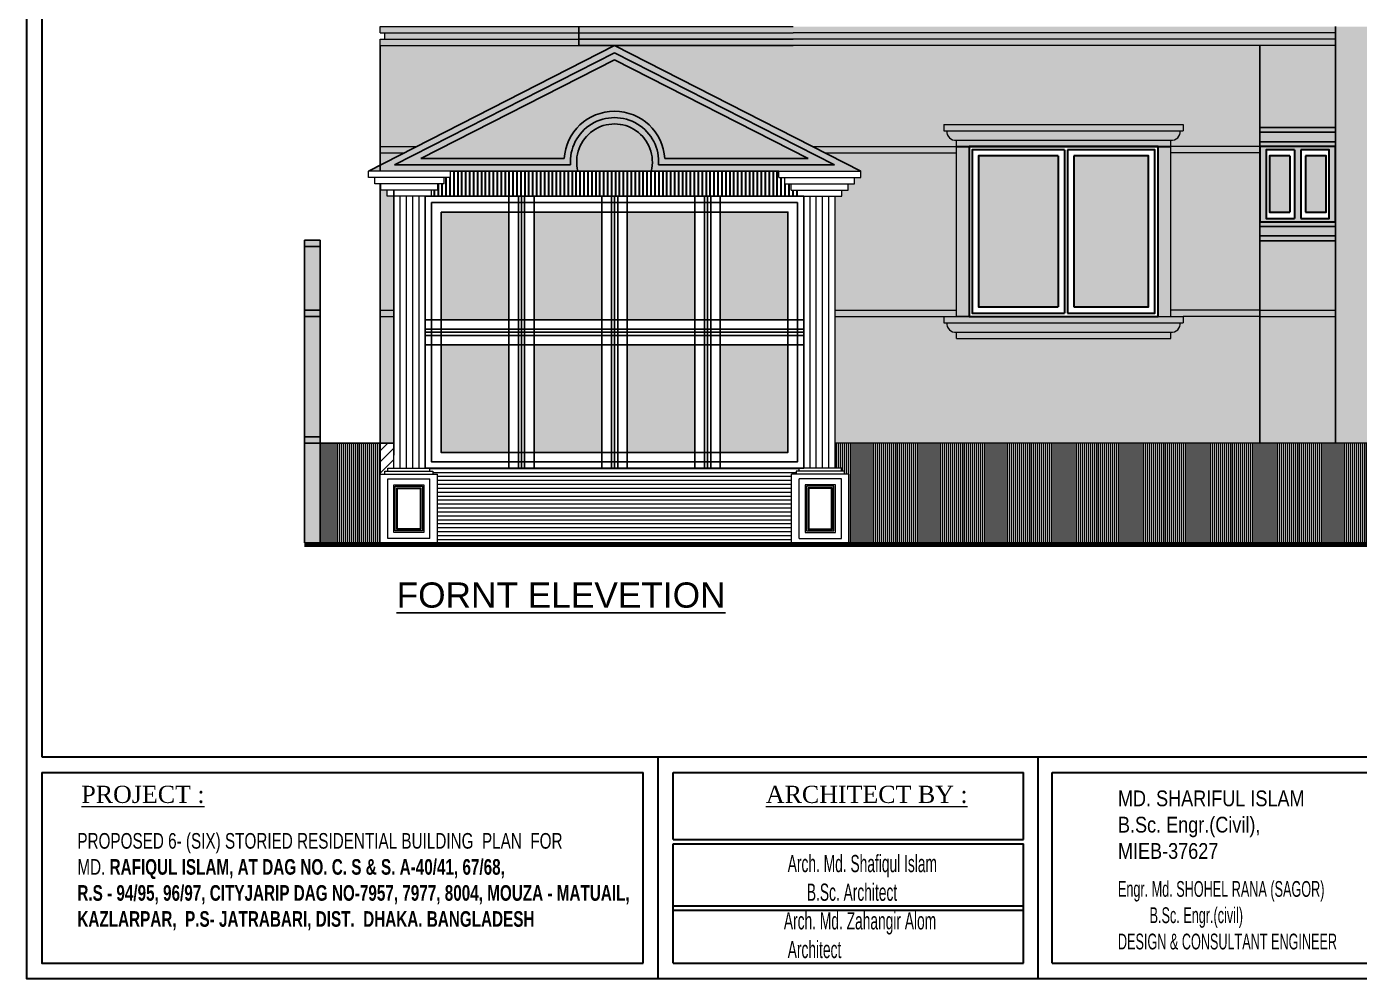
# Model space of a CAD drawing. Header units: inches. Extents: x -159432 to -126829, y -44881 to -40109.
# Drawn here: x -155936.7 to -155514, y -42690.3 to -42388.6 of the extents above; entities that cross this region are included whole.
import ezdxf

# ---------------------------------------------------------------- set-up
doc = ezdxf.new("R2010")
doc.units = ezdxf.units.IN
doc.header["$LTSCALE"] = 10
doc.header["$MEASUREMENT"] = 0
doc.linetypes.add('Solid', pattern=[0])
doc.layers.get('0').update_dxf_attribs({"color": 140, "lineweight": 25})
for name, color, linetype, lineweight in [('DIMENSION', 6, 'Continuous', 25), ('ELEVATION', 153, 'Continuous', 25), ('FRAME', 4, 'Continuous', 13), ('G-WALL', 3, 'Continuous', 30), ('H', 8, 'Continuous', 15), ('h2', 165, 'Continuous', 30), ('line', 134, 'Continuous', 30), ('QQ', 130, 'Continuous', 5), ('R', 1, 'Continuous', 30), ('TEXT', 6, 'Continuous', 25), ('TEXT 02', 7, 'Continuous', 9), ('win & dor', 4, 'Continuous', 13), ('Window', 5, 'Continuous', 30)]:
    doc.layers.add(name, color=color, linetype=linetype, lineweight=lineweight)
doc.layers.add('WAL', color=7, linetype='Continuous')
doc.styles.add('222', font='arial.ttf')
doc.styles.add('AREAL', font='arial.ttf')
pattern_1 = [(90, (-2694.8252, -737.88014), (-0.625, 4e-17), [])]

msp = doc.modelspace()

# ---------------------------------------------------------------- hatches: boundary and pattern name
at = {"ltscale": 2, "true_color": 0xff6461}
h = msp.add_hatch(color=11, dxfattribs=at)
h.set_gradient(color1=(162, 54, 32), color2=(214, 74, 46), one_color=1, tint=0.51)
h.paths.add_polyline_path([(-155492.55844, -42480.44565), (-155492.55844, -42520.58976), (-155349.55844, -42520.58976), (-155349.55844, -42480.44565), (-155383.08449, -42480.44558), (-155383.08448, -42482.44558), (-155384.06494, -42482.44558, -0.479518397), (-155387.03891, -42485.44558), (-155387.08449, -42485.44558), (-155387.08449, -42487.44558), (-155455.03239, -42487.44558), (-155455.03239, -42485.44558), (-155455.05161, -42485.44558, -0.482866957), (-155458.05161, -42482.44558), (-155459.03241, -42482.44558), (-155459.03239, -42480.44558)])
h.paths.add_polyline_path([(-155545.55844, -42520.58976), (-155545.55844, -42480.44563), (-155569.85644, -42480.44558), (-155569.85643, -42482.44558), (-155570.8369, -42482.44558, -0.479518397), (-155573.81086, -42485.44558), (-155573.85644, -42485.44558), (-155573.85644, -42487.44558), (-155641.80435, -42487.44558), (-155641.80435, -42485.44558), (-155641.82356, -42485.44558, -0.482866957), (-155644.82356, -42482.44558), (-155645.80436, -42482.44558), (-155645.80435, -42480.44558), (-155680.24288, -42480.44565), (-155680.24288, -42520.58976)])
h.paths.add_polyline_path([(-155820.24288, -42480.44557), (-155824.55844, -42480.44558), (-155824.55844, -42520.58976), (-155820.24288, -42520.58976)])
h.paths.add_polyline_path([(-155480.55844, -42394.58976), (-155492.55844, -42394.58976), (-155492.55844, -42426.58682), (-155455.03239, -42426.58686), (-155455.03239, -42424.58976), (-155455.05161, -42424.58976, -0.482866957), (-155458.05161, -42421.58976), (-155459.03241, -42421.58976), (-155459.03239, -42419.58976), (-155383.08449, -42419.58976), (-155383.08448, -42421.58976), (-155384.06494, -42421.58976, -0.479518397), (-155387.03891, -42424.58976), (-155387.08449, -42424.58976), (-155387.08449, -42426.58686), (-155349.55844, -42426.58682), (-155349.55844, -42394.58976), (-155412.55844, -42394.58976)])
h.paths.add_polyline_path([(-155693.55844, -42394.58976), (-155750.24288, -42394.58976), (-155687.53498, -42426.58681), (-155641.80435, -42426.58686), (-155641.80435, -42424.58976), (-155641.82356, -42424.58976, -0.482866957), (-155644.82356, -42421.58976), (-155645.80436, -42421.58976), (-155645.80435, -42419.58976), (-155569.85644, -42419.58976), (-155569.85643, -42421.58976), (-155570.8369, -42421.58976, -0.479518397), (-155573.81086, -42424.58976), (-155573.85644, -42424.58976), (-155573.85644, -42426.58686), (-155545.55844, -42426.58683), (-155545.55844, -42394.58976)])
h.paths.add_polyline_path([(-155824.55844, -42394.58976), (-155824.55844, -42426.58687), (-155812.95092, -42426.58689), (-155750.24288, -42394.58976), (-155761.55844, -42394.58976)])
h = msp.add_hatch(color=11, dxfattribs=at)
h.set_gradient(color1=(36, 48, 46), color2=(113, 148, 142), one_color=1, tint=0.51)
h.paths.add_polyline_path([(-155637.80435, -42426.58976), (-155641.47619, -42426.58976), (-155641.80435, -42426.58976), (-155641.80435, -42480.44558), (-155637.80435, -42480.44558)])
h = msp.add_hatch(color=11, dxfattribs=at)
h.set_gradient(color1=(36, 48, 46), color2=(113, 148, 142), one_color=1, tint=0.51)
h.paths.add_polyline_path([(-155573.85644, -42426.58976), (-155577.85644, -42426.58976), (-155577.85644, -42480.44558), (-155573.85644, -42480.44558)])
h = msp.add_hatch(color=11, dxfattribs=at)
h.set_gradient(color1=(162, 54, 32), color2=(214, 74, 46), one_color=1, tint=0.51)
h.paths.add_polyline_path([(-155843.55844, -42480.44565), (-155848.55844, -42480.44565), (-155848.55844, -42518.58976), (-155843.55844, -42518.58976)])
h = msp.add_hatch(color=11, dxfattribs=at)
h.set_gradient(color1=(162, 54, 32), color2=(214, 74, 46), one_color=1, tint=0.51)
h.paths.add_polyline_path([(-155521.55844, -42480.44563), (-155545.55844, -42480.44563), (-155545.55844, -42520.58976), (-155521.55844, -42520.58976)])
at = {"layer": 'ELEVATION'}
for points in [[(-155569.85644, -42419.58976), (-155645.80435, -42419.58976), (-155645.80436, -42421.58976), (-155569.85643, -42421.58976)], [(-155573.85644, -42424.58976), (-155641.80435, -42424.58976), (-155641.80435, -42426.58976), (-155637.80435, -42426.58976), (-155577.85644, -42426.58976), (-155573.85644, -42426.58976)], [(-155569.85644, -42480.44558), (-155573.85644, -42480.44558), (-155577.85644, -42480.44558), (-155607.55755, -42480.44558), (-155637.80435, -42480.44558), (-155641.80435, -42480.44558), (-155645.80435, -42480.44558), (-155645.80436, -42482.44558), (-155569.85643, -42482.44558)], [(-155573.85644, -42485.44558), (-155641.80435, -42485.44558), (-155641.80435, -42487.44558), (-155573.85644, -42487.44558)]]:
    msp.add_hatch(color=256, dxfattribs=at).paths.add_polyline_path(points)
h = msp.add_hatch(color=256, dxfattribs=at)
h.paths.add_polyline_path([(-155521.55844, -42422.08683), (-155521.55844, -42420.58683), (-155545.55844, -42420.58683), (-155545.55844, -42422.08683)])
h.paths.add_polyline_path([(-155545.55844, -42425.08683), (-155545.55844, -42426.58683), (-155521.55844, -42426.58683), (-155521.55844, -42425.08683)])
h.paths.add_polyline_path([(-155545.55844, -42450.44265), (-155545.55844, -42451.94265), (-155521.55844, -42451.94265), (-155521.55844, -42450.44265)])
h.paths.add_polyline_path([(-155545.55844, -42454.94265), (-155545.55844, -42456.44265), (-155521.55844, -42456.44265), (-155521.55844, -42454.94265)])
h = msp.add_hatch(dxfattribs=at)
h.set_pattern_fill('ANSI31', color=256, scale=20, style=0)
h.set_pattern_definition([(45, (-2694.8252, -737.8801), (-1.767766953, 1.767766953), [])])
h.paths.add_polyline_path([(-155824.55844, -42530.48976), (-155823.13344, -42530.48976), (-155823.13344, -42529.53976), (-155822.18344, -42529.53976), (-155822.18344, -42528.58976), (-155820.24288, -42528.58976), (-155820.24288, -42520.58976), (-155824.55844, -42520.58976)])
at = {"layer": 'H'}
for color, points in [(6, [(-155823.05844, -42390.58976), (-155823.05844, -42392.58976), (-155761.55844, -42392.58976), (-155761.55844, -42390.58976)]), (6, [(-155761.55844, -42390.58976), (-155761.55844, -42392.58976), (-155693.55844, -42392.58976), (-155521.55844, -42392.58976), (-155521.55844, -42390.58976), (-155693.55844, -42390.58976)]), (6, [(-155521.55844, -42392.58976), (-155521.55844, -42390.58976), (-155693.55844, -42390.58976), (-155693.55844, -42392.58976)]), (192, [(-155570.8369, -42421.58976), (-155644.82356, -42421.58976, 0.485071077), (-155641.80435, -42424.58748), (-155641.80435, -42424.58976), (-155573.85644, -42424.58976), (-155573.85644, -42424.58459, 0.484736298)]), (192, [(-155570.8369, -42482.44558), (-155644.82356, -42482.44558, 0.485071077), (-155641.80435, -42485.4433), (-155641.80435, -42485.44558), (-155573.85644, -42485.44558), (-155573.85644, -42485.4404, 0.484736298)])]:
    msp.add_hatch(color=color, dxfattribs=at).paths.add_polyline_path(points)
h = msp.add_hatch(color=192, dxfattribs=at)
h.paths.add_polyline_path([(-155521.55844, -42425.08683), (-155521.55844, -42422.08683), (-155545.55844, -42422.08683), (-155545.55844, -42425.08683)])
h.paths.add_polyline_path([(-155545.55844, -42451.94265), (-155545.55844, -42454.94265), (-155521.55844, -42454.94265), (-155521.55844, -42451.94265)])
h = msp.add_hatch(color=192, dxfattribs=at)
h.paths.add_polyline_path([(-155521.55844, -42426.58683), (-155545.55844, -42426.58683), (-155545.55844, -42450.44265), (-155521.55844, -42450.44265)])
h.paths.add_polyline_path([(-155532.55844, -42427.58683), (-155523.55844, -42427.58683), (-155523.55844, -42449.44265), (-155532.55844, -42449.44265)], flags=16)
h.paths.add_polyline_path([(-155534.55844, -42449.44265), (-155543.55844, -42449.44265), (-155543.55844, -42427.58683), (-155534.55844, -42427.58683)], flags=16)
h.paths.add_polyline_path([(-155531.05844, -42429.58683), (-155524.55844, -42429.58683), (-155524.55844, -42447.44265), (-155531.05844, -42447.44265)], flags=0)
h.paths.add_polyline_path([(-155536.05844, -42447.44265), (-155542.55844, -42447.44265), (-155542.55844, -42429.58683), (-155536.05844, -42429.58683)], flags=0)
h = msp.add_hatch(dxfattribs=at)
h.set_pattern_fill('LINE', color=256, scale=5, angle=90, style=0)
h.set_pattern_definition(pattern_1)
h.paths.add_polyline_path([(-155824.55844, -42530.48976), (-155824.55844, -42520.58976), (-155843.55844, -42520.58976), (-155843.55844, -42552.26984), (-155824.55844, -42552.26984)])
h = msp.add_hatch(dxfattribs=at)
h.set_pattern_fill('LINE', color=256, scale=5, angle=90, style=0)
h.set_pattern_definition(pattern_1)
h.paths.add_polyline_path([(-155680.24288, -42520.58976), (-155680.24288, -42528.58976), (-155678.30232, -42528.58976), (-155678.30232, -42529.53976), (-155677.35232, -42529.53976), (-155677.35232, -42530.48976), (-155675.92732, -42530.48976), (-155675.92732, -42552.26984), (-155349.55844, -42552.26984), (-155349.55844, -42520.58976)])
h = msp.add_hatch(dxfattribs=at)
h.set_pattern_fill('LINE', color=256, scale=10, style=0)
h.set_pattern_definition([(0, (-246640.9096, -52288.6475), (0, 1.25), [])])
h.paths.add_polyline_path([(-155808.76859, -42528.58976), (-155808.76859, -42529.53976), (-155807.81859, -42529.53976), (-155807.81859, -42530.48976), (-155806.39359, -42530.48976), (-155806.39359, -42552.26984), (-155694.09218, -42552.26984), (-155694.09218, -42530.48976), (-155692.66718, -42530.48976), (-155692.66718, -42529.53976), (-155691.71718, -42529.53976), (-155691.71718, -42528.58976)])
at = {"layer": 'h2'}
h = msp.add_hatch(dxfattribs=at)
h.set_pattern_fill('AR-BRSTD', color=3, scale=0.25, angle=360, style=0)
h.set_pattern_definition([(360, (-2694.8252, -737.88014), (2e-15, 0.66675), []), (90, (-2694.8252, -737.8801), (-1, 0.66675), [0.66675, -0.66675])])
h.paths.add_polyline_path([(-155492.55844, -42388.58976), (-155521.55844, -42388.58976), (-155521.55844, -42426.58683), (-155521.55844, -42426.58683), (-155521.55844, -42450.44265), (-155521.55844, -42450.44265), (-155521.55844, -42520.58976), (-155492.55844, -42520.58976)])
h = msp.add_hatch(color=61, dxfattribs=at)
h.set_gradient(color1=(207, 250, 133), color2=(222, 252, 172), one_color=1, tint=0.83)
h.paths.add_polyline_path([(-155750.24288, -42399.08039), (-155811.6707, -42430.42428), (-155766.2116, -42430.42428, -0.939336437), (-155734.27416, -42430.42428), (-155688.81506, -42430.42428)])
h = msp.add_hatch(color=61, dxfattribs=at)
h.set_gradient(color1=(207, 250, 133), color2=(222, 252, 172), one_color=1, tint=0.83)
h.paths.add_polyline_path([(-155738.62393, -42434.42428, 1.290994449), (-155761.86183, -42434.42428)])
h = msp.add_hatch(color=61, dxfattribs=at)
h.set_gradient(color1=(207, 250, 133), color2=(222, 252, 172), one_color=1, tint=0.83)
h.paths.add_polyline_path([(-155820.24288, -42442.37428), (-155822.31066, -42442.37428), (-155822.31066, -42440.37428), (-155824.55844, -42440.37428), (-155824.55844, -42478.44549), (-155820.24288, -42478.44546)])
h.paths.add_polyline_path([(-155816.87052, -42428.58688), (-155824.55844, -42428.58688), (-155824.55844, -42432.50969)])
h = msp.add_hatch(color=61, dxfattribs=at)
h.set_gradient(color1=(207, 250, 133), color2=(222, 252, 172), one_color=1, tint=0.83)
h.paths.add_polyline_path([(-155641.80435, -42428.58687), (-155683.61537, -42428.58682), (-155672.1751, -42434.42428), (-155672.1751, -42436.37428), (-155674.1751, -42436.37428), (-155674.1751, -42438.37428), (-155676.1751, -42438.37428), (-155676.1751, -42440.37428), (-155678.1751, -42440.37428), (-155678.1751, -42442.37428), (-155680.24288, -42442.37428), (-155680.24288, -42478.44567), (-155641.80435, -42478.44544)])
h = msp.add_hatch(color=61, dxfattribs=at)
h.set_gradient(color1=(207, 250, 133), color2=(222, 252, 172), one_color=1, tint=0.83)
h.paths.add_polyline_path([(-155455.03239, -42428.58687), (-155492.55844, -42428.58682), (-155492.55844, -42478.44567), (-155455.03239, -42478.44544)])
h.paths.add_polyline_path([(-155545.55844, -42428.58683), (-155573.85644, -42428.58687), (-155573.85644, -42478.44544), (-155545.55844, -42478.44561)])
h.paths.add_polyline_path([(-155387.08449, -42478.44544), (-155349.55844, -42478.44567), (-155349.55844, -42428.58682), (-155387.08449, -42428.58687)])
h = msp.add_hatch(dxfattribs=at)
h.set_pattern_fill('LINE', color=256, scale=10, angle=90, style=0)
h.set_pattern_definition([(90, (-246373.6157, -52288.6475), (-1.25, 8e-17), [])])
h.paths.add_polyline_path([(-155761.86183, -42434.42428), (-155802.31066, -42434.42428), (-155802.31066, -42436.37428), (-155804.31066, -42436.37428), (-155804.31066, -42438.37428), (-155806.31066, -42438.37428), (-155806.31066, -42440.37428), (-155808.31066, -42440.37428), (-155808.31066, -42442.37428), (-155692.1751, -42442.37428), (-155692.1751, -42440.37428), (-155694.1751, -42440.37428), (-155694.1751, -42438.37428), (-155696.1751, -42438.37428), (-155696.1751, -42436.37428), (-155698.1751, -42436.37428), (-155698.1751, -42434.42428), (-155738.62393, -42434.42428)])
at = {"layer": 'WAL'}
h = msp.add_hatch(color=256, dxfattribs=at)
h.set_gradient(color1=(0, 0, 255), color2=(41, 41, 255), one_color=1, tint=0.58)
h.paths.add_polyline_path([(-155824.55844, -42388.58976), (-155824.55844, -42390.58976), (-155761.55844, -42390.58976), (-155761.55844, -42388.58976)])
h.paths.add_polyline_path([(-155824.55844, -42392.58976), (-155824.55844, -42394.58976), (-155761.55844, -42394.58976), (-155761.55844, -42392.58976)])
h = msp.add_hatch(color=256, dxfattribs=at)
h.set_gradient(color1=(0, 0, 255), color2=(41, 41, 255), one_color=1, tint=0.58)
h.paths.add_polyline_path([(-155693.55844, -42390.58976), (-155693.55844, -42388.58976), (-155761.55844, -42388.58976), (-155761.55844, -42390.58976)])
h = msp.add_hatch(color=256, dxfattribs=at)
h.set_gradient(color1=(0, 0, 255), color2=(41, 41, 255), one_color=1, tint=0.58)
h.paths.add_polyline_path([(-155693.55844, -42388.58976), (-155693.55844, -42390.58976), (-155521.55844, -42390.58976), (-155521.55844, -42388.58976), (-155545.55844, -42388.58976)])
h.paths.add_polyline_path([(-155521.55844, -42394.58976), (-155521.55844, -42392.58976), (-155693.55844, -42392.58976), (-155693.55844, -42394.58976)])
h = msp.add_hatch(color=256, dxfattribs=at)
h.set_gradient(color1=(0, 0, 255), color2=(41, 41, 255), one_color=1, tint=0.58)
h.paths.add_polyline_path([(-155761.55844, -42392.58976), (-155761.55844, -42394.58976), (-155693.55844, -42394.58976), (-155521.55844, -42394.58976), (-155521.55844, -42392.58976), (-155693.55844, -42392.58976)])
for points in [[(-155750.24288, -42394.58976), (-155750.24288, -42396.83508), (-155819.99068, -42432.42428), (-155764.20712, -42432.42428, -0.435310766), (-155750.24288, -42417.42428), (-155750.24288, -42419.42428, 0.490314395), (-155761.86183, -42434.42428), (-155802.31066, -42434.42428), (-155828.31066, -42434.42428)], [(-155750.24288, -42394.58976), (-155750.24288, -42396.83508), (-155680.49508, -42432.42428), (-155736.27864, -42432.42428, 0.435310766), (-155750.24288, -42417.42428), (-155750.24288, -42419.42428, -0.490314395), (-155738.62393, -42434.42428), (-155698.1751, -42434.42428), (-155672.1751, -42434.42428)], [(-155545.55844, -42394.58976), (-155545.55844, -42420.58683), (-155521.55844, -42420.58683), (-155521.55844, -42394.58976)], [(-155805.24288, -42481.48202), (-155783.74288, -42481.48202), (-155783.74288, -42447.37428), (-155805.24288, -42447.37428)], [(-155521.55844, -42478.44561), (-155521.55844, -42456.44265), (-155545.55844, -42456.44265), (-155545.55844, -42478.44561)], [(-155843.55844, -42458.26984), (-155848.55844, -42458.26984), (-155848.55844, -42478.44567), (-155843.55844, -42478.44567)], [(-155754.24288, -42489.48202), (-155775.74288, -42489.48202), (-155775.74288, -42523.58976), (-155754.24288, -42523.58976)], [(-155843.55844, -42520.58976), (-155848.55844, -42520.58976), (-155848.55844, -42552.26984), (-155843.55844, -42552.26984)]]:
    msp.add_hatch(color=6, dxfattribs=at).paths.add_polyline_path(points)
h = msp.add_hatch(color=256, dxfattribs=at)
h.set_gradient(color1=(0, 0, 255), color2=(41, 41, 255), one_color=1, tint=0.58)
h.paths.add_polyline_path([(-155750.24288, -42396.83508), (-155750.24288, -42399.08039), (-155811.6707, -42430.42428), (-155766.2116, -42430.42428, -0.396012192), (-155750.24288, -42415.42428), (-155750.24288, -42417.42428, 0.435310766), (-155764.20712, -42432.42428), (-155819.99068, -42432.42428)])
h = msp.add_hatch(color=256, dxfattribs=at)
h.set_gradient(color1=(0, 0, 255), color2=(41, 41, 255), one_color=1, tint=0.58)
h.paths.add_polyline_path([(-155750.24288, -42396.83508), (-155750.24288, -42399.08039), (-155688.81506, -42430.42428), (-155734.27416, -42430.42428, 0.396012192), (-155750.24288, -42415.42428), (-155750.24288, -42417.42428, -0.435310766), (-155736.27864, -42432.42428), (-155680.49508, -42432.42428)])
h = msp.add_hatch(color=256, dxfattribs=at)
h.set_gradient(color1=(0, 0, 255), color2=(41, 41, 255), one_color=1, tint=0.58)
h.paths.add_polyline_path([(-155816.87052, -42428.58688), (-155812.95092, -42426.58689), (-155824.55844, -42426.58687), (-155824.55844, -42428.58688)])
h.paths.add_polyline_path([(-155820.24288, -42480.44557), (-155820.24288, -42478.44546), (-155824.55844, -42478.44549), (-155824.55844, -42480.44558)])
h = msp.add_hatch(color=256, dxfattribs=at)
h.set_gradient(color1=(0, 0, 255), color2=(41, 41, 255), one_color=1, tint=0.58)
h.paths.add_polyline_path([(-155687.53498, -42426.58681), (-155683.61537, -42428.58682), (-155641.80435, -42428.58687), (-155641.80435, -42426.58686)])
h.paths.add_polyline_path([(-155680.24288, -42478.44567), (-155680.24288, -42480.44565), (-155645.80435, -42480.44558), (-155641.80435, -42480.44558), (-155641.80435, -42478.44544)])
h.paths.add_polyline_path([(-155573.85644, -42478.44544), (-155573.85644, -42480.44558), (-155569.85644, -42480.44558), (-155545.55844, -42480.44563), (-155545.55844, -42478.44561)])
h.paths.add_polyline_path([(-155545.55844, -42428.58683), (-155545.55844, -42426.58683), (-155573.85644, -42426.58686), (-155573.85644, -42426.58976), (-155573.85644, -42428.58687)])
h = msp.add_hatch(color=256, dxfattribs=at)
h.set_gradient(color1=(0, 0, 255), color2=(41, 41, 255), one_color=1, tint=0.58)
h.paths.add_polyline_path([(-155521.55844, -42478.44561), (-155545.55844, -42478.44561), (-155545.55844, -42480.44563), (-155521.55844, -42480.44563)])
h.paths.add_polyline_path([(-155455.03239, -42478.44544), (-155492.55844, -42478.44567), (-155492.55844, -42480.44565), (-155459.03239, -42480.44558), (-155455.03239, -42480.44558)])
h.paths.add_polyline_path([(-155455.03239, -42426.58686), (-155492.55844, -42426.58682), (-155492.55844, -42428.58682), (-155455.03239, -42428.58687)])
h.paths.add_polyline_path([(-155349.55844, -42426.58682), (-155387.08449, -42426.58686), (-155387.08449, -42426.58976), (-155387.08449, -42428.58687), (-155349.55844, -42428.58682)])
h.paths.add_polyline_path([(-155349.55844, -42478.44567), (-155387.08449, -42478.44544), (-155387.08449, -42480.44558), (-155383.08449, -42480.44558), (-155349.55844, -42480.44565)])
h = msp.add_hatch(color=256, dxfattribs=at)
h.set_gradient(color1=(120, 118, 101), color2=(165, 163, 147), one_color=1, tint=0.61)
h.paths.add_polyline_path([(-155609.55755, -42429.58976), (-155634.80435, -42429.58976), (-155634.80435, -42477.44558), (-155609.55755, -42477.44558)])
h.paths.add_polyline_path([(-155580.85644, -42429.58976), (-155604.55755, -42429.58976), (-155604.55755, -42477.44558), (-155580.85644, -42477.44558)])
h = msp.add_hatch(color=256, dxfattribs=at)
h.set_gradient(color1=(120, 118, 101), color2=(165, 163, 147), one_color=1, tint=0.61)
h.paths.add_polyline_path([(-155531.05844, -42447.44265), (-155524.55844, -42447.44265), (-155524.55844, -42429.58683), (-155531.05844, -42429.58683)])
h.paths.add_polyline_path([(-155536.05844, -42429.58683), (-155542.55844, -42429.58683), (-155542.55844, -42447.44265), (-155536.05844, -42447.44265)])
h = msp.add_hatch(color=256, dxfattribs=at)
h.set_gradient(color1=(0, 0, 255), color2=(41, 41, 255), one_color=1, tint=0.58)
h.paths.add_polyline_path([(-155805.24288, -42523.58976), (-155783.74288, -42523.58976), (-155783.74288, -42489.48202), (-155805.24288, -42489.48202)])
h.paths.add_polyline_path([(-155775.74288, -42481.48202), (-155754.24288, -42481.48202), (-155754.24288, -42447.37428), (-155775.74288, -42447.37428)])
h = msp.add_hatch(color=6, dxfattribs=at)
h.paths.add_polyline_path([(-155716.74288, -42481.48202), (-155695.24288, -42481.48202), (-155695.24288, -42447.37428), (-155716.74288, -42447.37428)])
h.paths.add_polyline_path([(-155746.24288, -42523.58976), (-155724.74288, -42523.58976), (-155724.74288, -42489.48202), (-155746.24288, -42489.48202)])
h = msp.add_hatch(color=256, dxfattribs=at)
h.set_gradient(color1=(0, 0, 255), color2=(41, 41, 255), one_color=1, tint=0.58)
h.paths.add_polyline_path([(-155695.24288, -42489.48202), (-155716.74288, -42489.48202), (-155716.74288, -42523.58976), (-155695.24288, -42523.58976)])
h.paths.add_polyline_path([(-155746.24288, -42481.48202), (-155724.74288, -42481.48202), (-155724.74288, -42447.37428), (-155746.24288, -42447.37428)])
h = msp.add_hatch(color=256, dxfattribs=at)
h.set_gradient(color1=(0, 0, 255), color2=(41, 41, 255), one_color=1, tint=0.58)
h.paths.add_polyline_path([(-155843.55844, -42458.26984), (-155843.55844, -42456.26984), (-155848.55844, -42456.26984), (-155848.55844, -42458.26984)])
h.paths.add_polyline_path([(-155843.55844, -42480.44565), (-155843.55844, -42478.44567), (-155848.55844, -42478.44567), (-155848.55844, -42480.44565)])
h.paths.add_polyline_path([(-155843.55844, -42520.58976), (-155843.55844, -42518.58976), (-155848.55844, -42518.58976), (-155848.55844, -42520.58976)])

# ---------------------------------------------------------------- linework, layer by layer
at = {"layer": 'DIMENSION'}
msp.add_line((-155820.24288, -42440.37428), (-155820.24288, -42524.42486), dxfattribs=at)
at = {"layer": 'ELEVATION', "lineweight": 13}
for p, q in [((-155824.55844, -42390.58976), (-155824.55844, -42388.58976)), ((-155824.55844, -42388.58976), (-155761.55844, -42388.58976)), ((-155824.55844, -42390.58976), (-155761.55844, -42390.58976)), ((-155824.55844, -42390.58976), (-155761.55844, -42390.58976)), ((-155824.55844, -42394.58976), (-155824.55844, -42392.58976)), ((-155824.55844, -42392.58976), (-155761.55844, -42392.58976)), ((-155823.05844, -42392.58976), (-155823.05844, -42390.58976)), ((-155521.55844, -42390.58976), (-155693.55844, -42390.58976)), ((-155521.55844, -42392.58976), (-155693.55844, -42392.58976)), ((-155824.55844, -42394.58976), (-155761.55844, -42394.58976)), ((-155521.55844, -42394.58976), (-155693.55844, -42394.58976)), ((-155330.55844, -42520.58976), (-155680.24288, -42520.58976))]:
    msp.add_line(p, q, dxfattribs=at)
at = {"layer": 'ELEVATION'}
for p, q in [((-155761.55844, -42394.58976), (-155761.55844, -42388.58976)), ((-155761.55844, -42388.58976), (-155761.55844, -42390.58976)), ((-155521.55844, -42388.58976), (-155521.55844, -42520.58976)), ((-155761.55844, -42392.58976), (-155693.55844, -42392.58976)), ((-155828.31066, -42434.42428), (-155750.24288, -42394.58976)), ((-155824.55844, -42394.58976), (-155824.55844, -42434.42428)), ((-155819.99068, -42432.42428), (-155750.24288, -42396.83508)), ((-155761.55844, -42394.58976), (-155693.55844, -42394.58976)), ((-155750.24288, -42394.58976), (-155672.1751, -42434.42428)), ((-155750.24288, -42396.83508), (-155680.49508, -42432.42428)), ((-155545.55844, -42394.58976), (-155545.55844, -42520.58976)), ((-155811.6707, -42430.42428), (-155750.24288, -42399.08039)), ((-155750.24288, -42399.08039), (-155688.81506, -42430.42428)), ((-155545.55844, -42420.58683), (-155521.55844, -42420.58683)), ((-155545.55844, -42422.08683), (-155521.55844, -42422.08683)), ((-155545.55844, -42425.08683), (-155521.55844, -42425.08683)), ((-155811.6707, -42430.42428), (-155766.2116, -42430.42428)), ((-155688.81506, -42430.42428), (-155734.27416, -42430.42428)), ((-155819.99068, -42432.42428), (-155764.20712, -42432.42428)), ((-155802.31066, -42434.42428), (-155761.86183, -42434.42428)), ((-155761.86183, -42434.42428), (-155738.62393, -42434.42428)), ((-155698.1751, -42434.42428), (-155738.62393, -42434.42428)), ((-155680.49508, -42432.42428), (-155736.27864, -42432.42428)), ((-155824.55844, -42438.37428), (-155824.55844, -42530.48976)), ((-155783.74288, -42442.37428), (-155783.74288, -42528.58976)), ((-155780.74288, -42442.37428), (-155780.74288, -42528.58976)), ((-155779.74288, -42442.37428), (-155779.74288, -42528.58976)), ((-155778.74288, -42442.37428), (-155778.74288, -42528.58976)), ((-155775.74288, -42442.37428), (-155775.74288, -42528.58976)), ((-155754.24288, -42442.37428), (-155754.24288, -42528.58976)), ((-155751.24288, -42442.37428), (-155751.24288, -42528.58976)), ((-155750.24288, -42442.37428), (-155750.24288, -42528.58976)), ((-155749.24288, -42442.37428), (-155749.24288, -42528.58976)), ((-155746.24288, -42442.37428), (-155746.24288, -42528.58976)), ((-155724.74288, -42442.37428), (-155724.74288, -42528.58976)), ((-155721.74288, -42442.37428), (-155721.74288, -42528.58976)), ((-155720.74288, -42442.37428), (-155720.74288, -42528.58976)), ((-155719.74288, -42442.37428), (-155719.74288, -42528.58976)), ((-155716.74288, -42442.37428), (-155716.74288, -42528.58976)), ((-155545.55844, -42450.44265), (-155521.55844, -42450.44265)), ((-155545.55844, -42451.94265), (-155521.55844, -42451.94265)), ((-155848.55844, -42456.26984), (-155848.55844, -42552.26984)), ((-155843.55844, -42456.26984), (-155848.55844, -42456.26984)), ((-155843.55844, -42456.26984), (-155843.55844, -42552.26984)), ((-155545.55844, -42454.94265), (-155521.55844, -42454.94265)), ((-155545.55844, -42456.44265), (-155521.55844, -42456.44265)), ((-155843.55844, -42458.26984), (-155848.55844, -42458.26984)), ((-155848.55844, -42478.44567), (-155843.55844, -42478.44567)), ((-155848.55844, -42480.44565), (-155843.55844, -42480.44565)), ((-155810.24288, -42481.48202), (-155690.24288, -42481.48202)), ((-155810.24288, -42484.48202), (-155690.24288, -42484.48202)), ((-155810.24288, -42485.48202), (-155690.24288, -42485.48202)), ((-155810.24288, -42486.48202), (-155690.24288, -42486.48202)), ((-155810.24288, -42489.48202), (-155690.24288, -42489.48202)), ((-155848.55844, -42518.58976), (-155843.55844, -42518.58976)), ((-155848.55844, -42520.58976), (-155843.55844, -42520.58976)), ((-155820.24288, -42520.58976), (-155843.55844, -42520.58976)), ((-155325.55844, -42552.26984), (-155848.55844, -42552.26984)), ((-155325.55844, -42552.51984), (-155848.55844, -42552.51984)), ((-155325.55844, -42552.76984), (-155848.55844, -42552.76984)), ((-155325.55844, -42553.01984), (-155848.55844, -42553.01984)), ((-155325.55844, -42553.26984), (-155848.55844, -42553.26984)), ((-155843.55844, -42552.26984), (-155843.55844, -42553.26984))]:
    msp.add_line(p, q, dxfattribs=at)
for points in [[(-155810.24288, -42442.37428), (-155690.24288, -42442.37428), (-155690.24288, -42528.58976), (-155810.24288, -42528.58976)], [(-155808.24288, -42444.37428), (-155692.24288, -42444.37428), (-155692.24288, -42526.58976), (-155808.24288, -42526.58976)], [(-155805.24288, -42447.37428), (-155695.24288, -42447.37428), (-155695.24288, -42523.58976), (-155805.24288, -42523.58976)]]:
    msp.add_lwpolyline(points, close=True, dxfattribs=at)
for radius, start, end in [(16, 3.5833217, 176.4166783), (14, 355.9039562, 184.0960438), (12, 345.5224878, 194.4775122)]:
    msp.add_arc((-155750.24288, -42431.42428), radius, start, end, dxfattribs=at)
at = {"layer": 'FRAME', "linetype": 'Solid', "lineweight": 20, "ltscale": 10}
for p, q in [((-155761.55844, -42388.58976), (-155693.55844, -42388.58976)), ((-155761.55844, -42390.58976), (-155693.55844, -42390.58976))]:
    msp.add_line(p, q, dxfattribs=at)
at = {"layer": 'FRAME'}
for p, q in [((-155645.80435, -42419.58976), (-155645.80436, -42421.58976)), ((-155645.80435, -42419.58976), (-155569.85644, -42419.58976)), ((-155645.80435, -42421.58976), (-155569.85644, -42421.58976)), ((-155569.85644, -42419.58976), (-155569.85643, -42421.58976)), ((-155641.82356, -42424.58976), (-155573.81086, -42424.58976)), ((-155641.80435, -42426.58976), (-155641.80435, -42424.58976)), ((-155641.47619, -42426.58976), (-155637.80435, -42426.58976)), ((-155573.85644, -42426.58976), (-155573.85644, -42424.58686)), ((-155645.80435, -42480.44558), (-155645.80436, -42482.44558)), ((-155645.80435, -42480.44558), (-155569.85644, -42480.44558)), ((-155573.85644, -42480.44558), (-155569.85644, -42480.44558)), ((-155569.85644, -42480.44558), (-155569.85643, -42482.44558)), ((-155645.80435, -42482.44558), (-155569.85643, -42482.44558)), ((-155641.82356, -42485.44558), (-155573.81086, -42485.44558)), ((-155641.80435, -42487.44558), (-155641.80435, -42485.44558)), ((-155573.85644, -42487.44558), (-155573.85644, -42485.44268)), ((-155641.80435, -42487.44558), (-155573.85644, -42487.44558))]:
    msp.add_line(p, q, dxfattribs=at)
at = {"layer": 'FRAME', "lineweight": 13}
for p, q in [((-155824.55844, -42426.58687), (-155812.95092, -42426.58689)), ((-155687.53498, -42426.58681), (-155641.80435, -42426.58686)), ((-155545.55844, -42426.58683), (-155573.85644, -42426.58686)), ((-155824.55844, -42428.58688), (-155816.87052, -42428.58688)), ((-155683.61537, -42428.58682), (-155641.80435, -42428.58687)), ((-155545.55844, -42428.58683), (-155573.85644, -42428.58687)), ((-155824.55844, -42478.44549), (-155820.24288, -42478.44546)), ((-155824.55844, -42480.44558), (-155820.24288, -42480.44557)), ((-155680.24288, -42478.44567), (-155641.80435, -42478.44544)), ((-155680.24288, -42480.44565), (-155645.80435, -42480.44558)), ((-155545.55844, -42478.44561), (-155573.85644, -42478.44544)), ((-155545.55844, -42480.44563), (-155569.85644, -42480.44558)), ((-155545.55844, -42478.44561), (-155521.55844, -42478.44561)), ((-155545.55844, -42480.44563), (-155521.55844, -42480.44563))]:
    msp.add_line(p, q, dxfattribs=at)
at = {"layer": 'FRAME'}
for points in [[(-155641.80435, -42426.58976), (-155637.80435, -42426.58976), (-155637.80435, -42480.44558), (-155641.80435, -42480.44558)], [(-155573.85644, -42426.58976), (-155577.85644, -42426.58976), (-155577.85644, -42480.44558), (-155573.85644, -42480.44558)]]:
    msp.add_lwpolyline(points, close=True, dxfattribs=at)
for centre, radius, start, end in [((-155642.13249, -42421.89869), 2.70875, 173.4513904, 276.5487228), ((-155573.52831, -42421.89578), 2.70876, 263.4515108, 6.5486023), ((-155642.13249, -42482.7545), 2.70875, 173.4513904, 276.5487228), ((-155573.52831, -42482.7516), 2.70876, 263.4515108, 6.5486023)]:
    msp.add_arc(centre, radius, start, end, dxfattribs=at)
at = {"layer": 'G-WALL'}
msp.add_line((-155641.80435, -42426.58976), (-155573.85644, -42426.58976), dxfattribs=at)
at = {"layer": 'H', "color": 3, "lineweight": 13}
msp.add_line((-155545.55844, -42426.58683), (-155521.55844, -42426.58683), dxfattribs=at)
at = {"layer": 'H'}
msp.add_line((-155806.39359, -42552.26984), (-155694.09218, -42552.26984), dxfattribs=at)
at = {"layer": 'line'}
for p, q in [((-155931.9148, -42620.12898), (-155215.91446, -42620.12898)), ((-155736.36504, -42690.29959), (-155736.36504, -42620.12898)), ((-155615.90215, -42690.29959), (-155615.90215, -42620.12898)), ((-155931.9148, -42625.06199), (-155741.1347, -42625.06199)), ((-155741.1347, -42685.52994), (-155741.1347, -42625.06199)), ((-155731.59538, -42646.24512), (-155731.59538, -42625.06199)), ((-155731.59538, -42625.06199), (-155620.5207, -42625.06199)), ((-155706.09602, -42625.06199), (-155620.5207, -42625.06199)), ((-155620.5207, -42646.24512), (-155620.5207, -42625.06199)), ((-155611.41403, -42658.74616), (-155611.41403, -42625.06199)), ((-155611.41403, -42625.06199), (-155482.52338, -42625.06199)), ((-155731.59538, -42646.24512), (-155620.5207, -42646.24512)), ((-155731.59538, -42685.52994), (-155731.59538, -42647.60788)), ((-155731.59538, -42647.60788), (-155620.5207, -42647.60788)), ((-155620.5207, -42685.52994), (-155620.5207, -42647.60788)), ((-155611.41403, -42685.52994), (-155611.41403, -42658.74616)), ((-155731.29502, -42667.34813), (-155620.5207, -42667.34813)), ((-155731.29502, -42668.71089), (-155620.5207, -42668.71089))]:
    msp.add_line(p, q, dxfattribs=at)
msp.add_lwpolyline([(-155936.68446, -41599.44139), (-155936.68446, -42690.29959), (-155211.1448, -42690.29959), (-155211.1448, -41599.44139)], close=True, dxfattribs=at)
for points in [[(-155215.91446, -42620.12898), (-155215.91446, -41604.21105), (-155931.9148, -41604.21105), (-155931.9148, -42620.12898)], [(-155931.9148, -42625.06199), (-155931.9148, -42685.52994), (-155741.1347, -42685.52994)], [(-155611.41403, -42685.52994), (-155482.52338, -42685.52994), (-155482.52338, -42660.10892)], [(-155731.59538, -42685.52994), (-155620.5207, -42685.52994)]]:
    msp.add_lwpolyline(points, dxfattribs=at)
at = {"layer": 'QQ', "lineweight": 20}
for p, q in [((-155824.55844, -42552.26984), (-155824.55844, -42530.48976)), ((-155824.55844, -42530.48976), (-155823.13344, -42530.48976)), ((-155823.13344, -42529.53976), (-155807.81859, -42529.53976)), ((-155823.13344, -42530.48976), (-155823.13344, -42529.53976)), ((-155823.13344, -42530.48976), (-155806.39359, -42530.48976)), ((-155822.18344, -42529.53976), (-155822.18344, -42528.58976)), ((-155822.18344, -42528.58976), (-155808.76859, -42528.58976)), ((-155822.18344, -42550.84484), (-155822.18344, -42531.91476)), ((-155822.18344, -42531.91476), (-155808.76859, -42531.91476)), ((-155808.76859, -42529.53976), (-155808.76859, -42528.58976)), ((-155808.76859, -42550.84484), (-155808.76859, -42531.91476)), ((-155807.81859, -42529.53976), (-155807.81859, -42530.48976)), ((-155806.39359, -42552.26984), (-155806.39359, -42530.48976)), ((-155677.35232, -42530.48976), (-155694.09218, -42530.48976)), ((-155694.09218, -42552.26984), (-155694.09218, -42530.48976)), ((-155677.35232, -42529.53976), (-155692.66718, -42529.53976)), ((-155692.66718, -42529.53976), (-155692.66718, -42530.48976)), ((-155691.71718, -42529.53976), (-155691.71718, -42528.58976)), ((-155678.30232, -42528.58976), (-155691.71718, -42528.58976)), ((-155678.30232, -42531.91476), (-155691.71718, -42531.91476)), ((-155691.71718, -42550.84484), (-155691.71718, -42531.91476)), ((-155678.30232, -42529.53976), (-155678.30232, -42528.58976)), ((-155678.30232, -42550.84484), (-155678.30232, -42531.91476)), ((-155677.35232, -42530.48976), (-155677.35232, -42529.53976)), ((-155675.92732, -42530.48976), (-155677.35232, -42530.48976)), ((-155675.92732, -42552.26984), (-155675.92732, -42530.48976)), ((-155820.28344, -42548.94484), (-155820.28344, -42533.81476)), ((-155820.28344, -42533.81476), (-155810.66859, -42533.81476)), ((-155819.80844, -42548.46984), (-155819.80844, -42534.28976)), ((-155819.80844, -42534.28976), (-155811.14359, -42534.28976)), ((-155819.33344, -42547.99484), (-155819.33344, -42534.76476)), ((-155819.33344, -42534.76476), (-155811.61859, -42534.76476)), ((-155819.09594, -42547.75734), (-155819.09594, -42535.00226)), ((-155819.09594, -42535.00226), (-155811.85609, -42535.00226)), ((-155811.85609, -42535.00226), (-155811.85609, -42547.75734)), ((-155811.61859, -42534.76476), (-155811.61859, -42547.99484)), ((-155811.14359, -42534.28976), (-155811.14359, -42548.46984)), ((-155810.66859, -42533.81476), (-155810.66859, -42548.94484)), ((-155680.20232, -42533.81476), (-155689.81718, -42533.81476)), ((-155689.81718, -42533.81476), (-155689.81718, -42548.94484)), ((-155680.67732, -42534.28976), (-155689.34218, -42534.28976)), ((-155689.34218, -42534.28976), (-155689.34218, -42548.46984)), ((-155681.15232, -42534.76476), (-155688.86718, -42534.76476)), ((-155688.86718, -42534.76476), (-155688.86718, -42547.99484)), ((-155681.38982, -42535.00226), (-155688.62968, -42535.00226)), ((-155688.62968, -42535.00226), (-155688.62968, -42547.75734)), ((-155681.38982, -42547.75734), (-155681.38982, -42535.00226)), ((-155681.15232, -42547.99484), (-155681.15232, -42534.76476)), ((-155680.67732, -42548.46984), (-155680.67732, -42534.28976)), ((-155680.20232, -42548.94484), (-155680.20232, -42533.81476)), ((-155810.66859, -42548.94484), (-155820.28344, -42548.94484)), ((-155811.14359, -42548.46984), (-155819.80844, -42548.46984)), ((-155811.61859, -42547.99484), (-155819.33344, -42547.99484)), ((-155811.85609, -42547.75734), (-155819.09594, -42547.75734)), ((-155689.81718, -42548.94484), (-155680.20232, -42548.94484)), ((-155689.34218, -42548.46984), (-155680.67732, -42548.46984)), ((-155688.86718, -42547.99484), (-155681.15232, -42547.99484)), ((-155688.62968, -42547.75734), (-155681.38982, -42547.75734)), ((-155808.76859, -42550.84484), (-155822.18344, -42550.84484)), ((-155806.39359, -42552.26984), (-155325.55844, -42552.26984)), ((-155694.09218, -42552.26984), (-155675.92732, -42552.26984)), ((-155691.71718, -42550.84484), (-155678.30232, -42550.84484))]:
    msp.add_line(p, q, dxfattribs=at)
at = {"layer": 'R', "lineweight": 20}
for p, q in [((-155828.31066, -42436.37428), (-155828.31066, -42434.42428)), ((-155802.31066, -42434.42428), (-155828.31066, -42434.42428)), ((-155802.31066, -42436.37428), (-155802.31066, -42434.42428)), ((-155698.1751, -42436.37428), (-155698.1751, -42434.42428)), ((-155698.1751, -42434.42428), (-155672.1751, -42434.42428)), ((-155672.1751, -42436.37428), (-155672.1751, -42434.42428)), ((-155802.31066, -42436.37428), (-155828.31066, -42436.37428)), ((-155826.31066, -42438.37428), (-155826.31066, -42436.37428)), ((-155804.31066, -42438.37428), (-155826.31066, -42438.37428)), ((-155824.31066, -42440.37428), (-155824.31066, -42438.37428)), ((-155806.31066, -42440.37428), (-155806.31066, -42438.37428)), ((-155804.31066, -42438.37428), (-155804.31066, -42436.37428)), ((-155698.1751, -42436.37428), (-155672.1751, -42436.37428)), ((-155696.1751, -42438.37428), (-155696.1751, -42436.37428)), ((-155696.1751, -42438.37428), (-155674.1751, -42438.37428)), ((-155694.1751, -42440.37428), (-155694.1751, -42438.37428)), ((-155676.1751, -42440.37428), (-155676.1751, -42438.37428)), ((-155674.1751, -42438.37428), (-155674.1751, -42436.37428)), ((-155806.31066, -42440.37428), (-155824.31066, -42440.37428)), ((-155822.31066, -42442.37428), (-155822.31066, -42440.37428)), ((-155808.31066, -42442.37428), (-155822.31066, -42442.37428)), ((-155808.31066, -42442.37428), (-155808.31066, -42440.37428)), ((-155694.1751, -42440.37428), (-155676.1751, -42440.37428)), ((-155692.1751, -42442.37428), (-155692.1751, -42440.37428)), ((-155692.1751, -42442.37428), (-155678.1751, -42442.37428)), ((-155678.1751, -42442.37428), (-155678.1751, -42440.37428)), ((-155678.1751, -42442.37428), (-155678.1751, -42440.37428))]:
    msp.add_line(p, q, dxfattribs=at)
at = {"layer": 'win & dor', "lineweight": 20}
for p, q in [((-155820.24288, -42528.58976), (-155820.24288, -42442.37428)), ((-155818.24288, -42528.58976), (-155818.24288, -42442.37428)), ((-155816.24288, -42528.58976), (-155816.24288, -42442.37428)), ((-155814.24288, -42528.58976), (-155814.24288, -42442.37428)), ((-155812.24288, -42528.58976), (-155812.24288, -42442.37428)), ((-155810.24288, -42442.37428), (-155810.24288, -42528.58976)), ((-155690.24288, -42442.37428), (-155690.24288, -42528.58976)), ((-155688.24288, -42528.58976), (-155688.24288, -42442.37428)), ((-155686.24288, -42528.58976), (-155686.24288, -42442.37428)), ((-155684.24288, -42528.58976), (-155684.24288, -42442.37428)), ((-155682.24288, -42528.58976), (-155682.24288, -42442.37428)), ((-155680.24288, -42528.58976), (-155680.24288, -42442.37428))]:
    msp.add_line(p, q, dxfattribs=at)
at = {"layer": 'Window'}
for p, q in [((-155609.55755, -42429.58976), (-155609.55755, -42477.44558)), ((-155607.55755, -42427.58976), (-155607.55755, -42479.44558)), ((-155606.55755, -42427.58976), (-155606.55755, -42479.44558)), ((-155604.55755, -42429.58976), (-155604.55755, -42477.44558)), ((-155536.05844, -42429.58683), (-155536.05844, -42447.44265)), ((-155534.55844, -42427.58683), (-155534.55844, -42449.44265)), ((-155532.55844, -42427.58683), (-155532.55844, -42449.44265)), ((-155531.05844, -42429.58683), (-155531.05844, -42447.44265))]:
    msp.add_line(p, q, dxfattribs=at)
for points in [[(-155607.55755, -42480.44558), (-155577.85644, -42480.44558), (-155577.85644, -42426.58976), (-155637.80435, -42426.58976), (-155637.80435, -42480.44558), (-155607.55755, -42480.44558)], [(-155534.55844, -42450.44265), (-155521.55844, -42450.44265), (-155521.55844, -42426.58683), (-155545.55844, -42426.58683), (-155545.55844, -42450.44265), (-155534.55844, -42450.44265)], [(-155607.55755, -42427.58976), (-155636.80435, -42427.58976), (-155636.80435, -42479.44558), (-155607.55755, -42479.44558)], [(-155609.55755, -42429.58976), (-155634.80435, -42429.58976), (-155634.80435, -42477.44558), (-155609.55755, -42477.44558)], [(-155606.55755, -42479.44558), (-155578.85644, -42479.44558), (-155578.85644, -42427.58976), (-155606.55755, -42427.58976)], [(-155604.55755, -42477.44558), (-155580.85644, -42477.44558), (-155580.85644, -42429.58976), (-155604.55755, -42429.58976)], [(-155534.55844, -42427.58683), (-155543.55844, -42427.58683), (-155543.55844, -42449.44265), (-155534.55844, -42449.44265)], [(-155536.05844, -42429.58683), (-155542.55844, -42429.58683), (-155542.55844, -42447.44265), (-155536.05844, -42447.44265)], [(-155532.55844, -42449.44265), (-155523.55844, -42449.44265), (-155523.55844, -42427.58683), (-155532.55844, -42427.58683)], [(-155531.05844, -42447.44265), (-155524.55844, -42447.44265), (-155524.55844, -42429.58683), (-155531.05844, -42429.58683)]]:
    msp.add_lwpolyline(points, dxfattribs=at)

# ---------------------------------------------------------------- texts
at = {"layer": 'TEXT', "ltscale": 10, "insert": (-155715.03522, -42564.78365), "char_height": 8, "width": 224.7900759, "attachment_point": 3, "style": 'AREAL'}
msp.add_mtext('{\\LFORNT ELEVETION}', dxfattribs=at)
at = {"layer": 'TEXT 02', "attachment_point": 1}
for s, insert, char_height, width, style in [('{\\fTimes New Roman|b0|i0|c0|p18;\\LPROJECT :}', (-155919.33373, -42629.25014), 5.4467178, 39.3341192, '222'), ('{\\fTimes New Roman|b0|i0|c0|p18;\\LARCHITECT BY :}', (-155702.24113, -42629.25014), 5.4467178, 64.749322, '222'), ('{\\fArial Narrow|b0|i0|c0|p34;MD. SHARIFUL ISLAM\\PB.Sc. Engr.(Civil),\\PMIEB-37627}', (-155590.57868, -42630.746), 5, 109.9404186, '222'), ('\\pt6.175;{\\fArial|b0|i0|c161|p34;\\W0.7;PROPOSED 6- (SIX) STORIED RESIDENTIAL BUILDING  PLAN  FOR \\fArial|b0|i0|c0|p34;\\P\\fArial|b0|i0|c161|p34;MD.\\fArial|b1|i0|c0|p34; RAFIQUL ISLAM, AT DAG NO. C. S & S. A-40/41, 67/68,\\PR.S - 94/95, 96/97, CITYJARIP DAG NO-7957, 7977, 8004, MOUZA - MATUAIL, \\PKAZLARPAR,  P.S- JATRABARI, DIST.  DHAKA. BANGLADESH}', (-155920.60319, -42644.23911), 4.95156163, 174.8980738, 'AREAL'), ('{\\fArial Narrow|b0|i0|c0|p34;\\W0.7;\\P Arch. Md. Shafiqul Islam\\P      B.Sc. Architect\\PArch. Md. Zahangir Alom\\P Architect}', (-155696.52886, -42642.10708), 5.4467178, 89.9075603, '222'), ('{\\fArial Narrow|b0|i0|c0|p34;\\W0.7;Engr. Md. SHOHEL RANA (SAGOR)\\P         B.Sc. Engr.(civil)  \\PDESIGN & CONSULTANT ENGINEER  }', (-155590.57868, -42659.45808), 5, 109.9404186, '222')]:
    msp.add_mtext(s, dxfattribs=dict(at, insert=insert, char_height=char_height, width=width, style=style))

doc.saveas('drawing.dxf')
